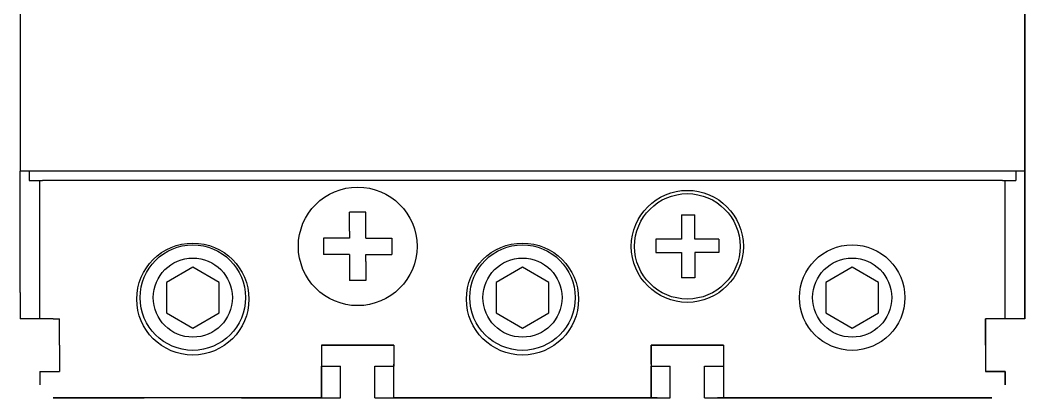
# Model space of a CAD drawing. Header units: metres. Extents: x -364 to 984, y 2601 to 8084.
# Drawn here: x 160.9 to 237.1, y 2600.6 to 2629.3 of the extents above; entities that cross this region are included whole.
import ezdxf

# ---------------------------------------------------------------- set-up
doc = ezdxf.new("R2010")
doc.units = ezdxf.units.M

# ---------------------------------------------------------------- blocks, each defined once
blk = doc.blocks.new('ABB-IN_XT1_3')
for p, q in [((0.000061, 112.800041), (0.000015, 17.200035)), ((76.200058, 112.799995), (76.200012, 17.199997)), ((76.200012, 18.5), (76.200012, 40.5)), ((76.200012, 7.999992), (76.200012, 18.5)), ((0, 8.00003), (0.000015, 17.200027)), ((1.000015, 17.200035), (0.000015, 17.200035)), ((0.700012, 17.200035), (0.700012, 16.50003)), ((75.200012, 17.199997), (1.000015, 17.200035)), ((76.200012, 17.199997), (75.200012, 17.199997)), ((75.500015, 17.199997), (75.500015, 16.5)), ((76.200012, 17.199981), (76.200012, 5.999992)), ((0.700012, 16.50003), (1.700012, 16.50003)), ((1.5, 6.000015), (1.500015, 16.50003)), ((74.500015, 16.5), (1.700012, 16.50003)), ((74.500015, 16.5), (75.500015, 16.5)), ((74.700012, 5.999977), (74.700012, 16.5)), ((24.975006, 12.644073), (24.975006, 14.100021)), ((26.225006, 14.100021), (24.975006, 14.100021)), ((26.225006, 12.125023), (26.225006, 14.100021)), ((50.157348, 13.900009), (51.157348, 13.900009)), ((50.157348, 13.900009), (50.157348, 12.310302)), ((51.157348, 12.036293), (51.157348, 13.900009)), ((24.975006, 12.644073), (24.975006, 12.125023)), ((50.157348, 12.310302), (50.157348, 12.036293)), ((23.000015, 12.125023), (23.000015, 10.875023)), ((24.975006, 12.125023), (23.000015, 12.125023)), ((26.225006, 12.125023), (28.200012, 12.125023)), ((28.200012, 12.125023), (28.200012, 10.875023)), ((48.200012, 12.036293), (48.200012, 11.036293)), ((50.157348, 12.036293), (48.200012, 12.036293)), ((53.000015, 12.036293), (51.157348, 12.036293)), ((53.000015, 12.036293), (53.000015, 11.036293)), ((24.975006, 10.875023), (23.000015, 10.875023)), ((24.975006, 10.875023), (24.975006, 8.900016)), ((26.225006, 10.875023), (28.200012, 10.875023)), ((26.225006, 10.355964), (26.225006, 10.875023)), ((48.200012, 11.036293), (50.157348, 11.036293)), ((50.157348, 11.036293), (50.157348, 9.100013)), ((53.000015, 11.036293), (51.157348, 11.036293)), ((51.157348, 11.036293), (51.157348, 10.47982)), ((13.100006, 9.919372), (11.100006, 8.764671)), ((15.100006, 8.764671), (13.100006, 9.919372)), ((26.225006, 10.355964), (26.225006, 8.900016)), ((38.100006, 9.919357), (36.100006, 8.764656)), ((40.100006, 8.764656), (38.100006, 9.919357)), ((51.157348, 10.47982), (51.157348, 9.100013)), ((63.100006, 9.919349), (61.100006, 8.764648)), ((65.100006, 8.764648), (63.100006, 9.919349)), ((11.100006, 8.764671), (11.100006, 6.455268)), ((15.100006, 6.455268), (15.100006, 8.764671)), ((26.225006, 8.900016), (24.975006, 8.900016)), ((36.100006, 8.764656), (36.100006, 6.455253)), ((40.100006, 6.455253), (40.100006, 8.764656)), ((51.157348, 9.100013), (50.157348, 9.100013)), ((61.100006, 8.764648), (61.100006, 6.455246)), ((65.100006, 6.455246), (65.100006, 8.764648)), ((0, 8.00003), (0, 6.000038)), ((76.200012, 5.999992), (76.200012, 7.999992)), ((11.100006, 6.455268), (13.100006, 5.300567)), ((13.100006, 5.300567), (15.100006, 6.455268)), ((36.100006, 6.455253), (38.100006, 5.30056)), ((38.100006, 5.30056), (40.100006, 6.455253)), ((61.100006, 6.455246), (63.100006, 5.300544)), ((63.100006, 5.300544), (65.100006, 6.455246)), ((1.5, 6.00003), (0, 6.000038)), ((2.5, 6.000007), (1.5, 6.000015)), ((2.5, 6.000007), (3, 6.000007)), ((3, 4.00003), (3, 6.000007)), ((73.200012, 5.999977), (73.200012, 2)), ((73.700012, 5.999977), (73.200012, 5.999977)), ((73.200012, 4), (73.200012, 5.999977)), ((74.700012, 5.999977), (73.700012, 5.999977)), ((76.200012, 5.999992), (74.700012, 6)), ((3, 4.00003), (3, 2.000007)), ((28.350006, 4.000023), (22.850006, 4.000023)), ((22.850006, 4.000023), (22.850006, 2.555473)), ((22.850006, 4.000023), (22.850006, 2.400016)), ((22.850006, 4.000023), (28.350006, 4.000023)), ((28.350006, 4.000023), (28.350006, 2.400016)), ((53.350006, 4.000007), (47.850006, 4.000007)), ((47.850006, 2.558601), (47.850006, 4.000007)), ((47.850006, 4.000007), (47.850006, 2.400009)), ((47.850006, 4.000007), (53.350006, 4.000007)), ((53.350006, 4.000007), (53.350006, 2.400009)), ((73.200012, 4), (73.200012, 1.999977)), ((22.850006, 0.000023), (22.850006, 2.400016)), ((22.850006, 2.400016), (22.850006, 0.000023)), ((22.850006, 2.400016), (24.300003, 2.400016)), ((24.300003, 0.000023), (24.300003, 2.400016)), ((26.900009, 0.000023), (26.900009, 2.400016)), ((26.900009, 2.400016), (28.350006, 2.400016)), ((28.350006, 0.000023), (28.350006, 2.555473)), ((47.850006, 0.000007), (47.850006, 2.400009)), ((47.850006, 2.400009), (49.300003, 2.400009)), ((47.850006, 2.400001), (47.850006, 0.000007)), ((49.300003, 0.000007), (49.300003, 2.400009)), ((51.900009, 0.000007), (51.900009, 2.400009)), ((51.900009, 2.400009), (53.350006, 2.400009)), ((53.350006, 2.558609), (53.350006, 0.000007)), ((1.5, 2.00003), (3, 2.00003)), ((1.5, 2.000015), (2.5, 2.000007)), ((1.5, 2.000015), (1.5, 1.00003)), ((2.5, 2.000007), (3, 2.000007)), ((73.200012, 2), (74.700012, 2)), ((73.700012, 1.999977), (73.200012, 1.999977)), ((74.700012, 1.999977), (73.700012, 1.999977)), ((74.700012, 1), (74.700012, 2)), ((74.700012, 1.999977), (74.700012, 1)), ((2.5, 0.00003), (9.415603, 0.000023)), ((22.850006, 0.000023), (2.5, 0.00003)), ((16.784408, 0.000023), (9.415603, 0.000023)), ((16.784408, 0.000023), (22.850006, 0.000023)), ((21.100006, 0.000023), (24.300003, 0.000023)), ((22.850006, 0.000023), (23.300003, 0.000023)), ((26.900009, 0.000023), (30.100006, 0.000023)), ((27.899994, 0.000023), (28.350006, 0.000023)), ((28.350006, 0.000023), (34.415603, 0.000015)), ((47.850006, 0.000007), (28.350006, 0.000023)), ((34.415603, 0.000015), (41.784408, 0.000015)), ((41.784408, 0.000015), (47.850006, 0.000007)), ((46.100006, 0.000007), (49.300003, 0.000007)), ((48.300003, 0.000007), (47.850006, 0.000007)), ((51.900009, 0.000007), (55.100006, 0.000007)), ((53.350006, 0.000007), (52.899994, 0.000007)), ((53.350006, 0.000007), (59.415603, 0.000007)), ((73.700012, 0), (53.350006, 0.000007)), ((59.415603, 0.000007), (66.784408, 0.000007)), ((66.784408, 0.000007), (73.700012, 0))]:
    blk.add_line(p, q)
for centre, radius in [((25.600006, 11.500023), 4.5), ((50.600006, 11.500007), 4.25), ((50.600006, 11.500007), 4), ((50.600006, 11.500007), 4), ((13.100006, 7.500023), 4.25), ((13.100006, 7.60997), 4), ((38.100006, 7.500015), 4.25), ((38.100006, 7.609962), 4), ((63.100006, 7.609947), 4), ((13.100006, 7.60997), 3), ((38.100006, 7.609962), 3), ((63.100006, 7.609947), 3)]:
    blk.add_circle(centre, radius)

msp = doc.modelspace()

# ---------------------------------------------------------------- block references
msp.add_blockref('ABB-IN_XT1_3', (160.94, 2600.64))

doc.saveas('drawing.dxf')
